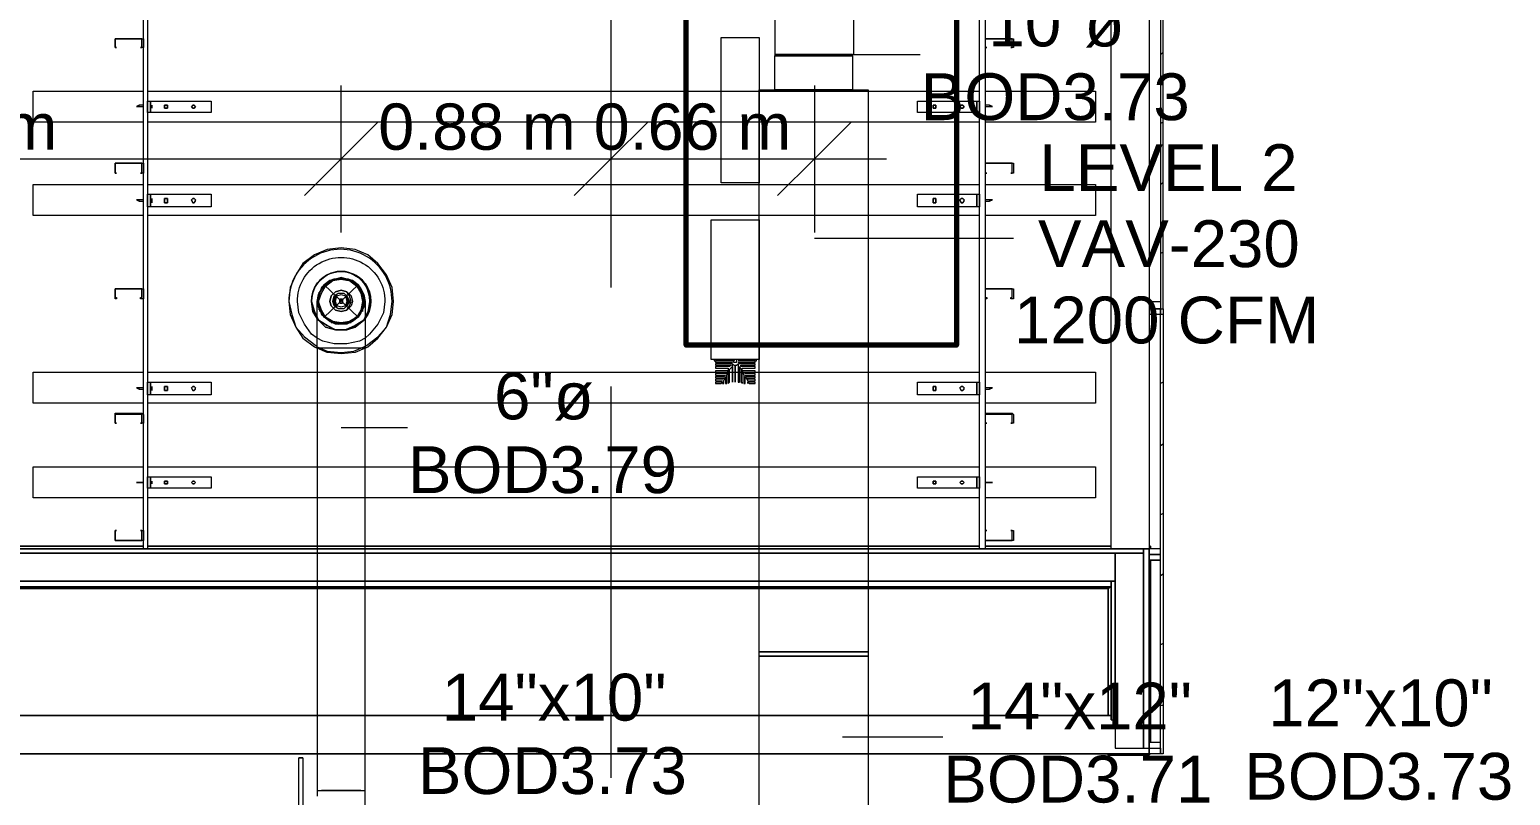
# Model space of a CAD drawing. Header units: metres. Extents: x -2 to 237, y -8 to 52.
# Drawn here: x 31.071 to 35.879, y 11.034 to 13.52 of the extents above; entities that cross this region are included whole.
import ezdxf

# ---------------------------------------------------------------- set-up
doc = ezdxf.new("R2010")
doc.units = ezdxf.units.M
doc.layers.add('HVAC - Ductos', color=5, linetype='Continuous', lineweight=0)
doc.layers.add('PDF2_Text', color=7, linetype='Continuous', lineweight=0)
doc.layers.add('PDF2_Geometry', color=7, linetype='Continuous', lineweight=0, true_color=0xaaaaaa)
doc.styles.add('PDF Helvetica', font='')
doc.styles.get('PDF Helvetica').set_extended_font_data('Helvetica')

msp = doc.modelspace()

# ---------------------------------------------------------------- linework, layer by layer
at = {"layer": 'HVAC - Ductos', "lineweight": 0}
for points in [[(33.6509, 13.4394), (33.6188, 13.4394), (33.5867, 13.4394), (33.5546, 13.4394), (33.5317, 13.4394), (33.5087, 13.4394), (33.495, 13.4394), (33.4904, 13.4394), (33.495, 13.4394), (33.5087, 13.4394), (33.5317, 13.4394), (33.5546, 13.4394), (33.5867, 13.4394), (33.6188, 13.4394), (33.6509, 13.4394), (33.683, 13.4394), (33.7105, 13.4394), (33.7288, 13.4394), (33.7426, 13.4394), (33.7472, 13.4394), (33.7472, 13.5632), (33.7472, 13.6641), (33.7426, 13.6641)], [(33.4904, 13.5632), (33.4904, 13.4394), (33.4904, 13.4348), (33.4996, 13.4348), (33.5133, 13.4348), (33.5408, 13.4348), (33.5775, 13.4348), (33.6188, 13.4348), (33.6555, 13.4348), (33.6922, 13.4348), (33.7197, 13.4348), (33.738, 13.4348), (33.7426, 13.4348), (33.7426, 13.3247), (33.738, 13.3247), (33.7243, 13.3247), (33.7059, 13.3247), (33.6784, 13.3247), (33.6509, 13.3247), (33.6188, 13.3247), (33.5821, 13.3247), (33.5546, 13.3247), (33.5271, 13.3247), (33.5087, 13.3247), (33.495, 13.3247), (33.4904, 13.3247), (33.4904, 13.4348), (33.4996, 13.4348), (33.5133, 13.4348), (33.5408, 13.4348), (33.5775, 13.4348), (33.6188, 13.4348), (33.6555, 13.4348), (33.6922, 13.4348), (33.7197, 13.4348), (33.738, 13.4348), (33.7426, 13.4348), (33.7426, 13.4394)], [(33.4904, 13.4394), (33.495, 13.4394), (33.5133, 13.4394), (33.5408, 13.4394), (33.5546, 13.4394)], [(33.5592, 13.4394), (33.5546, 13.4394), (33.5592, 13.4394)], [(33.5592, 13.4394), (33.5775, 13.4394), (33.5867, 13.4394)], [(33.6051, 13.4394), (33.6188, 13.4394), (33.9627, 13.4394)], [(33.6555, 13.4394), (33.683, 13.4394), (33.7105, 13.4394), (33.7288, 13.4394), (33.7426, 13.4394), (33.7472, 13.4394)], [(32.0824, 12.8615), (32.0824, 13.1), (32.0824, 13.3385)], [(32.9583, 13.3385), (32.9583, 13.1), (32.9583, 12.8615)], [(33.6188, 13.3385), (33.6188, 13.1), (33.6188, 12.8615)], [(32.2016, 13.2193), (32.0824, 13.1), (31.9631, 12.9808)], [(33.0776, 13.2193), (32.9583, 13.1), (32.8392, 12.9808)], [(33.738, 13.2193), (33.6188, 13.1), (33.4996, 12.9808)], [(25.0791, 13.1), (29.5921, 13.1), (32.0824, 13.1), (32.9583, 13.1), (33.8527, 13.1)], [(33.6188, 12.8431), (34.2655, 12.8431)], [(32.1604, 12.6368), (32.1604, 12.6277), (32.1604, 12.6047), (32.1604, 12.568), (32.1604, 12.5313), (32.1604, 12.4854), (32.1695, 12.49), (32.2016, 12.5176), (32.2292, 12.5543), (32.2475, 12.5955), (32.2521, 12.6368), (32.2475, 12.6827), (32.2292, 12.724), (32.2016, 12.7606), (32.1695, 12.7882), (32.1282, 12.8065), (32.0824, 12.8111), (32.0365, 12.8065), (31.9953, 12.7882), (31.9585, 12.7606), (31.9356, 12.724), (31.9173, 12.6827), (31.9127, 12.6368), (31.9219, 12.5955), (31.9356, 12.5543), (31.9631, 12.5222), (31.9998, 12.4946), (32.0044, 12.49)], [(32.009, 12.6368), (32.009, 12.6597), (32.0182, 12.6735), (32.0319, 12.6918), (32.0457, 12.701), (32.0641, 12.7102), (32.0824, 12.7102), (32.1007, 12.7102), (32.1191, 12.701), (32.1328, 12.6918), (32.1466, 12.6735), (32.1512, 12.6597), (32.1558, 12.6368), (32.1512, 12.6139), (32.1512, 12.6093), (32.1512, 12.6047)], [(32.0136, 12.6689), (32.0319, 12.6918), (32.0503, 12.7056)], [(32.0503, 12.7056), (32.0549, 12.7102)], [(32.0549, 12.7056), (32.0824, 12.7102), (32.1053, 12.7056)], [(32.1099, 12.7102), (32.1145, 12.7056)], [(32.1145, 12.7056), (32.1328, 12.6918), (32.1466, 12.6689)], [(32.009, 12.6643), (32.0136, 12.6689)], [(32.0136, 12.6139), (32.009, 12.6368), (32.0136, 12.6643)], [(32.1512, 12.6643), (32.1558, 12.6368), (32.1558, 12.6185), (32.1466, 12.6001), (32.1374, 12.5863), (32.1191, 12.5726), (32.1007, 12.5634), (32.0824, 12.5634), (32.0641, 12.5634), (32.0457, 12.5726), (32.0273, 12.5863), (32.0182, 12.6001), (32.009, 12.6185), (32.009, 12.6322)], [(32.1512, 12.6689), (32.1512, 12.6643)], [(32.0136, 12.6047), (32.0136, 12.6093), (32.009, 12.6139)], [(32.0503, 12.5726), (32.0319, 12.5863), (32.0136, 12.6093)], [(32.1466, 12.6093), (32.1328, 12.5863), (32.1145, 12.5726)], [(32.1053, 12.568), (32.0824, 12.5634), (32.0549, 12.568), (32.0503, 12.568)], [(32.1145, 12.568), (32.1099, 12.568)], [(32.1604, 12.5176), (32.142, 12.5084), (32.1007, 12.4992), (32.0595, 12.4992), (32.0228, 12.5084), (32.0044, 12.5176)], [(32.0044, 12.49), (32.0365, 12.4763), (32.0824, 12.4717), (32.1237, 12.4763), (32.1558, 12.49)], [(32.1604, 12.4854), (32.1282, 12.4717), (32.0824, 12.4671), (32.0365, 12.4717), (32.0044, 12.4854)], [(32.1604, 10.9582), (32.1604, 11.0499), (32.1604, 12.4854), (32.1558, 12.4854), (32.1466, 12.4854), (32.1374, 12.4854), (32.1191, 12.4854), (32.1007, 12.4854), (32.0824, 12.4854), (32.0641, 12.4854), (32.0457, 12.4854), (32.0273, 12.4854), (32.0182, 12.4854), (32.009, 12.4854), (32.0044, 12.4854), (32.0044, 11.0499), (32.0044, 11.0316)], [(32.1604, 12.4854), (32.1558, 12.4854), (32.1466, 12.4854), (32.1374, 12.4854), (32.1191, 12.4854), (32.1007, 12.4854), (32.0824, 12.4854), (32.0641, 12.4854), (32.0457, 12.4854), (32.0273, 12.4854), (32.0182, 12.4854), (32.009, 12.4854), (32.0044, 12.4854)], [(33.2932, 12.4488), (33.2932, 12.4442), (33.3574, 12.4442), (33.3528, 12.4442), (33.2977, 12.4442), (33.2977, 12.4396), (33.3528, 12.4396), (33.3482, 12.435), (33.2977, 12.435), (33.2977, 12.4304), (33.3482, 12.4304), (33.3436, 12.4258), (33.2977, 12.4258), (33.2977, 12.4212), (33.339, 12.4212), (33.339, 12.412), (33.2977, 12.412), (33.2977, 12.4075), (33.3344, 12.4075), (33.3344, 12.4029), (33.2977, 12.4029), (33.2977, 12.3983), (33.3299, 12.3983), (33.3253, 12.3937), (33.2977, 12.3937), (33.2977, 12.3891), (33.3253, 12.3891), (33.3207, 12.3846), (33.2977, 12.3846), (33.2977, 12.38), (33.3207, 12.38), (33.3161, 12.3754), (33.2977, 12.3754), (33.2977, 12.3708), (33.3161, 12.3708), (33.3207, 12.3754), (33.3207, 12.3708), (33.3253, 12.3708), (33.3253, 12.38), (33.3299, 12.3937), (33.3299, 12.3708), (33.3344, 12.3708), (33.3344, 12.3983), (33.339, 12.412), (33.339, 12.3708), (33.3436, 12.3754), (33.3436, 12.4166), (33.3528, 12.4258), (33.3528, 12.3754), (33.3528, 12.435), (33.3574, 12.4304), (33.362, 12.4304), (33.362, 12.3754), (33.362, 12.4304), (33.3665, 12.4304), (33.3711, 12.435), (33.3711, 12.3754), (33.3757, 12.3754), (33.3757, 12.4258), (33.3803, 12.4166), (33.3803, 12.3754), (33.3849, 12.3754), (33.3849, 12.3708), (33.3849, 12.412), (33.3895, 12.3983), (33.3895, 12.3708), (33.3941, 12.3708), (33.3941, 12.3937), (33.4032, 12.38), (33.4032, 12.3708), (33.4032, 12.3754), (33.4078, 12.3708), (33.4262, 12.3708), (33.4262, 12.3754), (33.4078, 12.3754), (33.4078, 12.38), (33.4262, 12.38), (33.4262, 12.3846), (33.4032, 12.3846), (33.3987, 12.3891), (33.4262, 12.3891), (33.4262, 12.3937), (33.3987, 12.3937), (33.3941, 12.3983), (33.4262, 12.3983), (33.4262, 12.4029), (33.3941, 12.4029), (33.3895, 12.4075), (33.4262, 12.4075), (33.4262, 12.412), (33.3849, 12.412), (33.3849, 12.4212), (33.4262, 12.4212), (33.4262, 12.4258), (33.3803, 12.4258), (33.3803, 12.4304), (33.4262, 12.4304), (33.4262, 12.435), (33.3757, 12.435), (33.3711, 12.4396), (33.4262, 12.4396), (33.4262, 12.4442), (33.3711, 12.4442), (33.4308, 12.4442), (33.4308, 12.4488)], [(33.3665, 12.4488), (33.3665, 12.4442), (33.3665, 12.4396), (33.362, 12.4396), (33.3574, 12.4396), (33.3574, 12.4442), (33.362, 12.4488)], [(32.0824, 12.2286), (32.298, 12.2286)], [(33.7105, 11.2242), (34.0362, 11.2242)], [(31.9585, 11.1554), (31.9448, 11.1554)], [(32.0044, 11.0499), (32.009, 11.0499), (32.0182, 11.0499), (32.0273, 11.0499), (32.0457, 11.0499), (32.0641, 11.0499), (32.0824, 11.0499), (32.1007, 11.0499), (32.1191, 11.0499), (32.1374, 11.0499), (32.1466, 11.0499), (32.1558, 11.0499), (32.1604, 11.0499)], [(32.1466, 11.0499), (32.1374, 11.0499), (32.1191, 11.0499), (32.1007, 11.0499), (32.0824, 11.0499), (32.0641, 11.0499), (32.0457, 11.0499), (32.0273, 11.0499), (32.0182, 11.0499)]]:
    msp.add_lwpolyline(points, dxfattribs=at)
for points in [[(33.3161, 13.4944), (33.4399, 13.4944), (33.4399, 13.022), (33.3161, 13.022)], [(33.7426, 13.4348), (33.738, 13.4348), (33.7243, 13.4348), (33.7059, 13.4348), (33.6784, 13.4348), (33.6509, 13.4348), (33.6188, 13.4348), (33.5821, 13.4348), (33.5546, 13.4348), (33.5271, 13.4348), (33.5087, 13.4348), (33.495, 13.4348), (33.4904, 13.4348), (33.495, 13.4348), (33.5087, 13.4348), (33.5271, 13.4348), (33.5546, 13.4348), (33.5821, 13.4348), (33.6188, 13.4348), (33.6509, 13.4348), (33.6784, 13.4348), (33.7059, 13.4348), (33.7243, 13.4348), (33.738, 13.4348)], [(33.6051, 13.4394), (33.5867, 13.4394)], [(33.6555, 13.4394), (33.6922, 13.4394), (33.7197, 13.4394), (33.738, 13.4394), (33.7426, 13.4394), (33.738, 13.4394), (33.7197, 13.4394), (33.6922, 13.4394), (33.6555, 13.4394), (33.6188, 13.4394)], [(33.7931, 13.3247), (33.7931, 11.4994), (33.4399, 11.4994), (33.4399, 13.3247)], [(33.284, 12.9028), (33.4399, 12.9028), (33.4399, 12.4488), (33.284, 12.4488)], [(32.1558, 12.6368), (32.1604, 12.6368), (32.1558, 12.6597), (32.1466, 12.6781), (32.1374, 12.6918), (32.1191, 12.7056), (32.1007, 12.7102), (32.0824, 12.7148), (32.0641, 12.7102), (32.0457, 12.7056), (32.0273, 12.6918), (32.0182, 12.6781), (32.009, 12.6597), (32.0044, 12.6368), (32.009, 12.6597), (32.0182, 12.6781), (32.0273, 12.6918), (32.0457, 12.7056), (32.0641, 12.7102), (32.0824, 12.7148), (32.1007, 12.7102), (32.1191, 12.7056), (32.1374, 12.6918), (32.1466, 12.6781), (32.1558, 12.6597), (32.1604, 12.6368)], [(32.1466, 12.6093), (32.1328, 12.5863), (32.1099, 12.5726), (32.0824, 12.568), (32.0549, 12.5726), (32.0319, 12.5863), (32.0182, 12.6093), (32.009, 12.6368), (32.0182, 12.6643), (32.0319, 12.6872), (32.0549, 12.7056), (32.0824, 12.7102), (32.1099, 12.7056), (32.1328, 12.6872), (32.1466, 12.6643), (32.1512, 12.6368)], [(32.0641, 12.6689), (32.0503, 12.6551), (32.0457, 12.6368), (32.0503, 12.6551), (32.0641, 12.6689), (32.0824, 12.6735), (32.1007, 12.6689), (32.1145, 12.6551), (32.1191, 12.6368), (32.1145, 12.6231), (32.1007, 12.6093), (32.0824, 12.6047), (32.0641, 12.6093), (32.0503, 12.6231), (32.0457, 12.6368), (32.0503, 12.6231), (32.0641, 12.6093), (32.0824, 12.6047), (32.1007, 12.6093), (32.1099, 12.6231), (32.1145, 12.6368), (32.1099, 12.6551), (32.1007, 12.6689), (32.0824, 12.6735)], [(32.1007, 12.6231), (32.0915, 12.6139), (32.0732, 12.6139), (32.0595, 12.6231), (32.0549, 12.6368), (32.0595, 12.6551), (32.0732, 12.6643), (32.0915, 12.6643), (32.1007, 12.6551), (32.1099, 12.6368)], [(32.1007, 12.6231), (32.0915, 12.6139), (32.0732, 12.6139), (32.0641, 12.6231), (32.0595, 12.6368), (32.0641, 12.6551), (32.0732, 12.6643), (32.0915, 12.6643), (32.1007, 12.6551), (32.1053, 12.6368)], [(32.0961, 12.6231), (32.0824, 12.6185), (32.0687, 12.6231), (32.0641, 12.6368), (32.0687, 12.6551), (32.0824, 12.6597), (32.0961, 12.6551), (32.1007, 12.6368)], [(32.0778, 12.6414), (32.0778, 12.6368), (32.0778, 12.646), (32.087, 12.646), (32.087, 12.6368), (32.087, 12.6414)], [(31.9861, 12.6368), (31.9907, 12.6047), (32.0044, 12.5817), (31.9907, 12.6047)], [(32.1512, 12.6093), (32.1558, 12.6368), (32.1512, 12.6185), (32.1466, 12.6001), (32.1328, 12.5863), (32.1191, 12.5771), (32.1007, 12.568), (32.0824, 12.5634), (32.0641, 12.568), (32.0457, 12.5771), (32.0319, 12.5863), (32.0182, 12.6001), (32.009, 12.6185), (32.009, 12.6368), (32.009, 12.6231), (32.0228, 12.5955), (32.0457, 12.5726), (32.0732, 12.5634), (32.1053, 12.568), (32.1328, 12.5863)], [(32.087, 12.6322), (32.087, 12.6368), (32.087, 12.6322), (32.0778, 12.6322), (32.0778, 12.6368), (32.0778, 12.6322)], [(32.009, 12.5771), (32.0365, 12.5588), (32.0641, 12.5451), (32.0961, 12.5451), (32.1282, 12.5588), (32.1558, 12.5771), (32.1282, 12.5543), (32.1007, 12.5451), (32.0641, 12.5451), (32.0319, 12.5543), (32.009, 12.5771), (32.0044, 12.5817), (32.009, 12.5771), (32.0044, 12.5863)], [(32.1604, 12.5863), (32.1558, 12.5771), (32.1282, 12.5588), (32.0961, 12.5451), (32.0641, 12.5451), (32.0365, 12.5588), (32.009, 12.5771), (32.0319, 12.5543), (32.0641, 12.5451), (32.1007, 12.5451), (32.1282, 12.5543), (32.1558, 12.5771), (32.1604, 12.5817), (32.1558, 12.5771)], [(33.7931, 11.4994), (33.7931, 11.4856), (33.4399, 11.4856), (33.4399, 11.4994)], [(33.4399, 10.5179), (33.4399, 11.4856), (33.7931, 11.4856), (33.7931, 10.5179)], [(31.9448, 10.9766), (31.9448, 11.1554), (31.9585, 11.1554), (31.9585, 10.9766)]]:
    msp.add_lwpolyline(points, close=True, dxfattribs=at)
for points in [[(32.1558, 12.49), (32.165, 12.4946), (32.2016, 12.5222), (32.2292, 12.5543), (32.2429, 12.5955), (32.2475, 12.6368, 1.014), (31.9127, 12.6368), (31.9173, 12.5955), (31.9356, 12.5543), (31.9585, 12.5176), (31.9953, 12.49), (32.0044, 12.4854), (32.0044, 12.5038), (32.0044, 12.5497), (32.0044, 12.5863), (32.0044, 12.6139), (32.0044, 12.6322), (32.0044, 12.6368), (32.0044, 12.6322), (32.0044, 12.6368)], [(32.0044, 12.5176), (31.9861, 12.5313), (31.9631, 12.5634), (31.9448, 12.6001), (31.9402, 12.6368, -1.008592), (32.2246, 12.6368), (32.22, 12.6001), (32.2016, 12.5634), (32.1741, 12.5313), (32.1604, 12.5176)]]:
    msp.add_lwpolyline(points, format="xyb", dxfattribs=at)
msp.add_lwpolyline([(32.1604, 12.5817), (32.1741, 12.6047), (32.1787, 12.6368, 1.018637), (31.9861, 12.6368), (31.9953, 12.6047), (32.0044, 12.5863, -1.404426), (32.1741, 12.6368), (32.1695, 12.6047), (32.1604, 12.5863, 1.365699), (31.9861, 12.6368, -1.390312)], format="xyb", close=True, dxfattribs=at)
at = {"layer": 'PDF2_Geometry', "lineweight": 0}
for points in [[(34.7058, 17.512), (34.7058, 11.8342), (34.5819, 11.8342)], [(31.4403, 11.8342), (31.1514, 11.8342), (31.4403, 11.8342), (31.4403, 15.9298), (31.4541, 15.9298), (31.4541, 11.8342), (34.1554, 11.8342), (31.4541, 11.8342)], [(34.1554, 11.8342), (34.1554, 15.9298), (34.1737, 15.9298), (34.1737, 11.8342), (34.4902, 11.8342), (34.1737, 11.8342)], [(34.5819, 11.8342), (34.5819, 15.9298)], [(32.9583, 14.586), (32.9583, 13.3156)], [(34.7058, 13.7146), (34.7424, 13.7146), (34.7424, 13.6962), (34.7058, 13.6962), (34.7424, 13.6962), (34.7424, 12.6139), (34.7516, 12.6139), (34.7516, 13.6962), (34.7424, 13.6962), (34.7424, 13.6778), (34.7058, 13.6778)], [(34.7516, 13.444), (34.7424, 13.4394)], [(31.4403, 13.2193), (31.0826, 13.2193), (31.0826, 13.3202), (31.4403, 13.3202)], [(31.4541, 13.3202), (34.1554, 13.3202)], [(34.1737, 13.3202), (34.5315, 13.3202), (34.5315, 13.2193), (34.1737, 13.2193)], [(31.4403, 13.2743), (31.4265, 13.2743), (31.4174, 13.2697), (31.4265, 13.2697), (31.4403, 13.2697)], [(31.4265, 13.2697), (31.4265, 13.2743)], [(31.4633, 13.2789), (31.4633, 13.2743)], [(34.1462, 13.2743), (34.1462, 13.2789)], [(34.1737, 13.2697), (34.1875, 13.2697), (34.1967, 13.2697), (34.1875, 13.2743), (34.1737, 13.2743)], [(34.1875, 13.2743), (34.1875, 13.2697)], [(34.1554, 13.2193), (31.4541, 13.2193)], [(34.7516, 13.2193), (34.7424, 13.2147)], [(31.4403, 12.9165), (31.0826, 12.9165), (31.0826, 13.0174), (31.4403, 13.0174)], [(31.4541, 13.0174), (34.1554, 13.0174)], [(32.9583, 12.9991), (32.9583, 12.6827)], [(34.1737, 13.0174), (34.5315, 13.0174), (34.5315, 12.9165), (34.1737, 12.9165)], [(34.7516, 13.022), (34.7424, 13.0174)], [(31.4403, 12.967), (31.4265, 12.967), (31.4174, 12.967), (31.4265, 12.9624), (31.4403, 12.9624)], [(31.4265, 12.9624), (31.4265, 12.967)], [(31.4633, 12.9716), (31.4633, 12.967)], [(31.4633, 12.9624), (31.4633, 12.9579)], [(34.1462, 12.967), (34.1462, 12.9716)], [(34.1462, 12.9579), (34.1462, 12.9624)], [(34.1737, 12.9624), (34.1875, 12.9624), (34.1967, 12.967), (34.1875, 12.967), (34.1737, 12.967)], [(34.1875, 12.967), (34.1875, 12.9624)], [(34.1554, 12.9165), (31.4541, 12.9165)], [(34.7516, 12.7974), (34.7424, 12.7928)], [(34.1737, 12.6505), (34.1783, 12.6505), (34.1783, 12.646), (34.1737, 12.646)], [(34.7058, 12.6368), (34.7424, 12.6368), (34.7424, 12.6139), (34.7058, 12.6139), (34.7424, 12.6139), (34.7424, 12.5955)], [(34.7516, 12.5955), (34.7424, 12.5955), (34.7058, 12.5955)], [(31.4403, 12.3066), (31.0826, 12.3066), (31.0826, 12.4075), (31.4403, 12.4075)], [(31.4541, 12.4075), (34.1554, 12.4075)], [(34.1737, 12.4075), (34.5315, 12.4075), (34.5315, 12.3066), (34.1737, 12.3066)], [(31.4403, 12.3571), (31.4265, 12.3571), (31.4174, 12.3571), (31.4265, 12.3525), (31.4403, 12.3525)], [(31.4265, 12.3525), (31.4265, 12.3571)], [(31.4633, 12.3616), (31.4633, 12.3571)], [(32.9583, 12.3616), (32.9583, 11.0912)], [(34.1462, 12.3571), (34.1462, 12.3616)], [(34.1737, 12.3525), (34.1875, 12.3525), (34.1967, 12.3571), (34.1875, 12.3571), (34.1737, 12.3571)], [(34.1875, 12.3571), (34.1875, 12.3525)], [(34.7516, 12.3754), (34.7424, 12.3708)], [(31.4633, 12.3525), (31.4633, 12.3479)], [(34.1462, 12.3479), (34.1462, 12.3525)], [(34.1554, 12.3066), (31.4541, 12.3066)], [(34.1737, 12.2745), (34.2609, 12.2745), (34.2655, 12.2699), (34.2655, 12.2424), (34.2563, 12.2424), (34.2609, 12.2424), (34.2609, 12.2699), (34.1737, 12.2699)], [(34.7516, 12.1736), (34.7424, 12.169)], [(31.4403, 11.9993), (31.0826, 11.9993), (31.0826, 12.1002), (31.4403, 12.1002)], [(31.4541, 12.1002), (34.1554, 12.1002)], [(34.1737, 12.1002), (34.5315, 12.1002), (34.5315, 11.9993), (34.1737, 11.9993)], [(31.4174, 12.0498), (31.4265, 12.0498), (31.4174, 12.0498)], [(31.4265, 12.0498), (31.4403, 12.0498), (31.4265, 12.0498)], [(31.4633, 12.0589), (31.4633, 12.0543)], [(34.1462, 12.0543), (34.1462, 12.0589)], [(34.1737, 12.0498), (34.1875, 12.0498), (34.1737, 12.0498)], [(34.1875, 12.0498), (34.1967, 12.0498), (34.1875, 12.0498)], [(34.1554, 11.9993), (31.4541, 11.9993)], [(34.7516, 11.9489), (34.7424, 11.9443)], [(30.9037, 11.8204), (34.6874, 11.8204), (34.6874, 11.8342), (30.9037, 11.8342)], [(30.9037, 11.8342), (34.7058, 11.8342)], [(31.0275, 11.8342), (34.5819, 11.8342)], [(34.7058, 11.8342), (31.0275, 11.8342)], [(34.7424, 11.2059), (34.7424, 11.3801), (34.7424, 11.7975), (34.7424, 11.8158), (34.7058, 11.8158), (34.7424, 11.8158), (34.7424, 11.8342), (34.7058, 11.8342), (34.7058, 11.1692), (34.5819, 11.1692), (34.7058, 11.1692), (34.7103, 11.1692), (34.7058, 11.1692), (34.7058, 11.1646), (34.5727, 11.1646), (34.5727, 11.1692), (34.5727, 11.1646), (34.7058, 11.1646), (34.7058, 11.1692), (34.7058, 11.1876), (34.7424, 11.1876), (34.7424, 11.1692), (34.7058, 11.1692), (34.6874, 11.1692), (34.5957, 11.1692), (34.5819, 11.1692), (34.7058, 11.1692)], [(34.7058, 11.8342), (34.5819, 11.8342)], [(34.7516, 11.8296), (34.7516, 11.3801), (34.7516, 11.1692), (34.7424, 11.1692), (34.7424, 11.3801), (34.7516, 11.3801), (34.7516, 11.1692), (34.7424, 11.1692)], [(34.7516, 11.7516), (34.7424, 11.747)], [(34.5819, 11.293), (31.0275, 11.293), (34.5819, 11.293), (34.5819, 11.7104), (34.5727, 11.7058), (31.0275, 11.7058), (34.5727, 11.7058), (34.5727, 11.293), (34.5727, 11.7058), (34.5819, 11.7104), (31.0275, 11.7104), (34.5819, 11.7104), (31.0275, 11.7104)], [(34.5819, 11.7104), (31.0275, 11.7104), (34.5819, 11.7104)], [(34.7516, 11.527), (34.7424, 11.5224)], [(34.7516, 11.3251), (34.7424, 11.3251)]]:
    msp.add_lwpolyline(points, dxfattribs=at)
at = {"layer": 'PDF2_Geometry', "color": 232, "lineweight": 70, "true_color": 0xe91e64}
msp.add_lwpolyline([(33.2025, 14.0599), (34.0804, 14.0599), (34.0804, 12.4949), (33.2025, 12.4949)], close=True, dxfattribs=at)
at = {"layer": 'PDF2_Geometry', "lineweight": 0}
for points in [[(31.3486, 13.4899), (31.4357, 13.4899), (31.4403, 13.4899), (31.4403, 13.4623), (31.4311, 13.4623), (31.4357, 13.4623), (31.4357, 13.4899), (31.3486, 13.4899), (31.3486, 13.4623)], [(31.3532, 13.4623), (31.3486, 13.4623)], [(34.2609, 13.4899), (34.2655, 13.4899), (34.2655, 13.4623), (34.2563, 13.4623), (34.2609, 13.4623), (34.2609, 13.4899), (34.1737, 13.4899)], [(34.1783, 13.4623), (34.1737, 13.4623)], [(31.4541, 13.288), (31.4633, 13.288), (31.6605, 13.288), (31.6605, 13.2513), (31.4633, 13.2513), (31.4541, 13.2513)], [(31.4633, 13.288), (31.4633, 13.2513)], [(31.4633, 13.2697), (31.4633, 13.2651), (31.4633, 13.2697), (31.4633, 13.2743), (31.4633, 13.2789), (31.4633, 13.2743)], [(31.4679, 13.2697), (31.4679, 13.2651), (31.4679, 13.2697), (31.4679, 13.2743)], [(31.5091, 13.2697), (31.5091, 13.2651), (31.5183, 13.2651), (31.5183, 13.2697), (31.5183, 13.2743), (31.5091, 13.2743)], [(31.5183, 13.2697), (31.5183, 13.2651), (31.5091, 13.2651), (31.5091, 13.2697), (31.5091, 13.2743), (31.5183, 13.2743)], [(31.5962, 13.2697), (31.6008, 13.2651), (31.6054, 13.2651), (31.61, 13.2697), (31.6054, 13.2743), (31.6008, 13.2743)], [(31.61, 13.2697), (31.6054, 13.2651), (31.6008, 13.2651), (31.5962, 13.2697), (31.6008, 13.2743), (31.6054, 13.2743)], [(34.1554, 13.288), (34.1554, 13.2513), (34.1462, 13.2513), (33.9536, 13.2513), (33.9536, 13.288), (34.1462, 13.288)], [(34.004, 13.2697), (34.004, 13.2651), (34.0132, 13.2651), (34.0132, 13.2697), (34.0132, 13.2743), (34.004, 13.2743)], [(34.0132, 13.2697), (34.0132, 13.2651), (34.004, 13.2651), (34.004, 13.2697), (34.004, 13.2743), (34.0132, 13.2743)], [(34.0912, 13.2697), (34.0958, 13.2651), (34.1004, 13.2651), (34.105, 13.2697), (34.1004, 13.2743), (34.0958, 13.2743)], [(34.105, 13.2697), (34.1004, 13.2651), (34.0958, 13.2651), (34.0912, 13.2697), (34.0958, 13.2743), (34.1004, 13.2743)], [(34.1462, 13.288), (34.1462, 13.2513)], [(34.1462, 13.2697), (34.1462, 13.2651), (34.1462, 13.2697), (34.1462, 13.2743), (34.1462, 13.2789), (34.1462, 13.2743), (34.1462, 13.2697), (34.1462, 13.2651), (34.1462, 13.2697), (34.1462, 13.2743)], [(31.3486, 13.0816), (31.3486, 13.0862), (31.4357, 13.0862), (31.4403, 13.0862), (31.4403, 13.0816), (31.4403, 13.0542), (31.4311, 13.0542), (31.4357, 13.0542), (31.4357, 13.0816), (31.4357, 13.0862), (31.3486, 13.0862), (31.3486, 13.0816), (31.3486, 13.0542)], [(34.2609, 13.0862), (34.2655, 13.0862), (34.2655, 13.0816), (34.2655, 13.0542), (34.2563, 13.0542), (34.2609, 13.0542), (34.2609, 13.0816), (34.2609, 13.0862), (34.1737, 13.0862)], [(31.3532, 13.0542), (31.3486, 13.0542)], [(34.1783, 13.0542), (34.1737, 13.0542)], [(31.4541, 12.9854), (31.4633, 12.9854), (31.6605, 12.9854), (31.6605, 12.9441), (31.4633, 12.9441), (31.4541, 12.9441)], [(31.4633, 12.9854), (31.4633, 12.9441)], [(34.1554, 12.9854), (34.1554, 12.9441), (34.1462, 12.9441), (33.9536, 12.9441), (33.9536, 12.9854), (34.1462, 12.9854)], [(34.1462, 12.9854), (34.1462, 12.9441)], [(31.4633, 12.967), (31.4633, 12.9579), (31.4633, 12.967), (31.4633, 12.9716)], [(31.4679, 12.967), (31.4679, 12.9579), (31.4679, 12.967), (31.4679, 12.9716)], [(31.5091, 12.967), (31.5091, 12.9579), (31.5183, 12.9579), (31.5183, 12.9624), (31.5183, 12.967), (31.5183, 12.9716), (31.5091, 12.9716)], [(31.5183, 12.967), (31.5183, 12.9579), (31.5091, 12.9579), (31.5091, 12.967), (31.5091, 12.9716), (31.5183, 12.9716)], [(31.5962, 12.967), (31.6008, 12.9579), (31.6054, 12.9579), (31.61, 12.9624), (31.61, 12.967), (31.6054, 12.9716), (31.6008, 12.9716)], [(31.61, 12.967), (31.6054, 12.9579), (31.6008, 12.9579), (31.5962, 12.967), (31.6008, 12.9716), (31.6054, 12.9716)], [(34.004, 12.967), (34.004, 12.9579), (34.0132, 12.9579), (34.0132, 12.9624), (34.0132, 12.967), (34.0132, 12.9716), (34.004, 12.9716)], [(34.0132, 12.967), (34.0132, 12.9579), (34.004, 12.9579), (34.004, 12.967), (34.004, 12.9716), (34.0132, 12.9716)], [(34.0912, 12.967), (34.0958, 12.9579), (34.1004, 12.9579), (34.105, 12.9624), (34.105, 12.967), (34.1004, 12.9716), (34.0958, 12.9716)], [(34.105, 12.967), (34.1004, 12.9579), (34.0958, 12.9579), (34.0912, 12.967), (34.0958, 12.9716), (34.1004, 12.9716)], [(34.1462, 12.967), (34.1462, 12.9579), (34.1462, 12.967), (34.1462, 12.9716), (34.1462, 12.967), (34.1462, 12.9579), (34.1462, 12.967), (34.1462, 12.9716)], [(31.3486, 12.6781), (31.4357, 12.6781), (31.4403, 12.6781), (31.4403, 12.646), (31.4311, 12.646), (31.4311, 12.6505), (31.4357, 12.6505), (31.4357, 12.6781), (31.3486, 12.6781), (31.3486, 12.6505), (31.3532, 12.6505), (31.3532, 12.646), (31.3486, 12.646)], [(34.2609, 12.6781), (34.2655, 12.6781), (34.2655, 12.646), (34.2563, 12.646), (34.2563, 12.6505), (34.2609, 12.6505), (34.2609, 12.6781), (34.1737, 12.6781)], [(34.7424, 12.6139), (34.7516, 12.6139), (34.7516, 11.3801), (34.7424, 11.3801)], [(31.4541, 12.3754), (31.4633, 12.3754), (31.6605, 12.3754), (31.6605, 12.3341), (31.4633, 12.3341), (31.4541, 12.3341)], [(31.4633, 12.3754), (31.4633, 12.3341)], [(31.4633, 12.3571), (31.4633, 12.3479), (31.4633, 12.3571), (31.4633, 12.3616)], [(31.4679, 12.3571), (31.4679, 12.3479), (31.4679, 12.3571), (31.4679, 12.3616)], [(31.5091, 12.3571), (31.5091, 12.3479), (31.5183, 12.3479), (31.5183, 12.3525), (31.5183, 12.3571), (31.5183, 12.3616), (31.5091, 12.3616)], [(31.5183, 12.3571), (31.5183, 12.3479), (31.5091, 12.3479), (31.5091, 12.3571), (31.5091, 12.3616), (31.5183, 12.3616)], [(31.5962, 12.3571), (31.6008, 12.3479), (31.6054, 12.3479), (31.61, 12.3525), (31.61, 12.3571), (31.6054, 12.3616), (31.6008, 12.3616)], [(31.61, 12.3571), (31.6054, 12.3479), (31.6008, 12.3479), (31.5962, 12.3571), (31.6008, 12.3616), (31.6054, 12.3616)], [(34.1554, 12.3754), (34.1554, 12.3341), (34.1462, 12.3341), (33.9536, 12.3341), (33.9536, 12.3754), (34.1462, 12.3754)], [(34.004, 12.3571), (34.004, 12.3479), (34.0132, 12.3479), (34.0132, 12.3525), (34.0132, 12.3571), (34.0132, 12.3616), (34.004, 12.3616)], [(34.0132, 12.3571), (34.0132, 12.3479), (34.004, 12.3479), (34.004, 12.3571), (34.004, 12.3616), (34.0132, 12.3616)], [(34.0912, 12.3571), (34.0958, 12.3479), (34.1004, 12.3479), (34.105, 12.3525), (34.105, 12.3571), (34.1004, 12.3616), (34.0958, 12.3616)], [(34.105, 12.3571), (34.1004, 12.3479), (34.0958, 12.3479), (34.0912, 12.3571), (34.0958, 12.3616), (34.1004, 12.3616)], [(34.1462, 12.3754), (34.1462, 12.3341)], [(34.1462, 12.3571), (34.1462, 12.3479), (34.1462, 12.3571), (34.1462, 12.3616), (34.1462, 12.3571), (34.1462, 12.3479), (34.1462, 12.3571), (34.1462, 12.3616)], [(31.3486, 12.2699), (31.3486, 12.2745), (31.4357, 12.2745), (31.4403, 12.2699), (31.4403, 12.2424), (31.4311, 12.2424), (31.4357, 12.2424), (31.4357, 12.2699), (31.3486, 12.2699), (31.3486, 12.2424)], [(31.3532, 12.2424), (31.3486, 12.2424)], [(34.1783, 12.2424), (34.1737, 12.2424)], [(31.4541, 12.0681), (31.4633, 12.0681), (31.6605, 12.0681), (31.6605, 12.0314), (31.4633, 12.0314), (31.4541, 12.0314)], [(31.4633, 12.0681), (31.4633, 12.0314)], [(34.1554, 12.0681), (34.1554, 12.0314), (34.1462, 12.0314), (33.9536, 12.0314), (33.9536, 12.0681), (34.1462, 12.0681)], [(34.1462, 12.0681), (34.1462, 12.0314)], [(31.4633, 12.0498), (31.4633, 12.0452), (31.4633, 12.0498), (31.4633, 12.0543), (31.4633, 12.0589), (31.4633, 12.0543)], [(31.4679, 12.0498), (31.4679, 12.0452), (31.4679, 12.0498), (31.4679, 12.0543)], [(31.5091, 12.0498), (31.5091, 12.0452), (31.5183, 12.0452), (31.5183, 12.0498), (31.5183, 12.0543), (31.5091, 12.0543)], [(31.5183, 12.0498), (31.5183, 12.0452), (31.5091, 12.0452), (31.5091, 12.0498), (31.5091, 12.0543), (31.5183, 12.0543)], [(31.5962, 12.0498), (31.6008, 12.0452), (31.6054, 12.0452), (31.61, 12.0498), (31.6054, 12.0543), (31.6008, 12.0543)], [(31.61, 12.0498), (31.6054, 12.0452), (31.6008, 12.0452), (31.5962, 12.0498), (31.6008, 12.0543), (31.6054, 12.0543)], [(34.004, 12.0498), (34.004, 12.0452), (34.0132, 12.0452), (34.0132, 12.0498), (34.0132, 12.0543), (34.004, 12.0543)], [(34.0132, 12.0498), (34.0132, 12.0452), (34.004, 12.0452), (34.004, 12.0498), (34.004, 12.0543), (34.0132, 12.0543)], [(34.0912, 12.0498), (34.0958, 12.0452), (34.1004, 12.0452), (34.105, 12.0498), (34.1004, 12.0543), (34.0958, 12.0543)], [(34.105, 12.0498), (34.1004, 12.0452), (34.0958, 12.0452), (34.0912, 12.0498), (34.0958, 12.0543), (34.1004, 12.0543)], [(34.1462, 12.0498), (34.1462, 12.0452), (34.1462, 12.0498), (34.1462, 12.0543), (34.1462, 12.0589), (34.1462, 12.0543), (34.1462, 12.0498), (34.1462, 12.0452), (34.1462, 12.0498), (34.1462, 12.0543)], [(31.3486, 11.8617), (31.4357, 11.8617), (31.4357, 11.8938), (31.4311, 11.8938), (31.4403, 11.8938), (31.4403, 11.8617), (31.4357, 11.8617), (31.3486, 11.8617), (31.3486, 11.8938)], [(31.3532, 11.8938), (31.3486, 11.8938)], [(34.2609, 11.8617), (34.2609, 11.8938), (34.2563, 11.8938), (34.2655, 11.8938), (34.2655, 11.8617), (34.2609, 11.8617), (34.1737, 11.8617)], [(34.1783, 11.8938), (34.1737, 11.8938)], [(31.4403, 11.8434), (31.0275, 11.8434)], [(34.1554, 11.8434), (31.4541, 11.8434)], [(34.5819, 11.8434), (34.1737, 11.8434)], [(34.7058, 11.8342), (34.6874, 11.8342), (34.6874, 11.1876), (34.7058, 11.1876)], [(34.7103, 11.8434), (34.7058, 11.8434), (34.7103, 11.8434), (34.7058, 11.8342), (34.7103, 11.8434), (34.7103, 11.8342)], [(34.7058, 11.1876), (34.7058, 11.8342)], [(30.9037, 11.8204), (30.9037, 11.7287), (34.5957, 11.7287), (34.5957, 11.8204)], [(34.6874, 11.8204), (34.5957, 11.8204), (34.5957, 11.1876), (34.6874, 11.1876)], [(34.7058, 11.2059), (34.7058, 11.7975), (34.7424, 11.7975), (34.7058, 11.7975), (34.7058, 11.2059), (34.7058, 11.1876), (34.7424, 11.1876), (34.7424, 11.2059)], [(34.7103, 11.7975), (34.7103, 11.2059)], [(31.0138, 11.7287), (31.0138, 11.7104), (34.5819, 11.7104), (34.5819, 11.7287)], [(34.5957, 11.7287), (34.5819, 11.7287), (34.5819, 11.2793), (34.5957, 11.2793)], [(34.5819, 11.7104), (34.5819, 11.2793), (34.5819, 11.293)], [(31.0275, 11.1692), (34.5819, 11.1692)]]:
    msp.add_lwpolyline(points, close=True, dxfattribs=at)
at = {"layer": 'PDF2_Geometry', "color": 8, "lineweight": 0, "true_color": 0x808080}
msp.add_lwpolyline([(32.142, 12.6827), (32.1053, 12.7102), (32.0595, 12.7102), (32.0182, 12.6827), (32.0044, 12.6368), (32.0182, 12.5955), (32.0595, 12.568), (32.1053, 12.568), (32.142, 12.5955), (32.1604, 12.6368)], close=True, dxfattribs=at)
for points in [[(32.0273, 12.6918), (32.1374, 12.5863)], [(32.1374, 12.6918), (32.0273, 12.5863)]]:
    msp.add_lwpolyline(points, dxfattribs=at)

# ---------------------------------------------------------------- texts
at = {"layer": 'PDF2_Text', "lineweight": 0, "attachment_point": 4, "style": 'PDF Helvetica'}
for s, insert, char_height in [('10"ø', (34.1842, 13.5393), 0.15205), ('BOD3.73', (33.964, 13.3008), 0.15205), ('2.49 m', (30.5196, 13.2038), 0.15017), ('0.88 m 0.66 m', (32.2028, 13.2038), 0.150171), ('LEVEL 2', (34.3493, 13.0715), 0.15205), ('VAV-230', (34.3447, 12.8238), 0.15205), ('1200 CFM', (34.2667, 12.5761), 0.15205), ('6"ø', (32.5789, 12.3285), 0.15205), ('BOD3.79', (32.2992, 12.09), 0.15205), ('14"x10"', (32.4092, 11.3515), 0.15205), ('14"x12"', (34.1154, 11.324), 0.15205), ('12"x10"', (35.0923, 11.3332), 0.15205), ('BOD3.73', (32.3313, 11.1131), 0.15205), ('BOD3.71', (34.0374, 11.0855), 0.15205), ('BOD3.73', (35.0143, 11.0947), 0.15205)]:
    msp.add_mtext(s, dxfattribs=dict(at, insert=insert, char_height=char_height))

doc.saveas('drawing.dxf')
